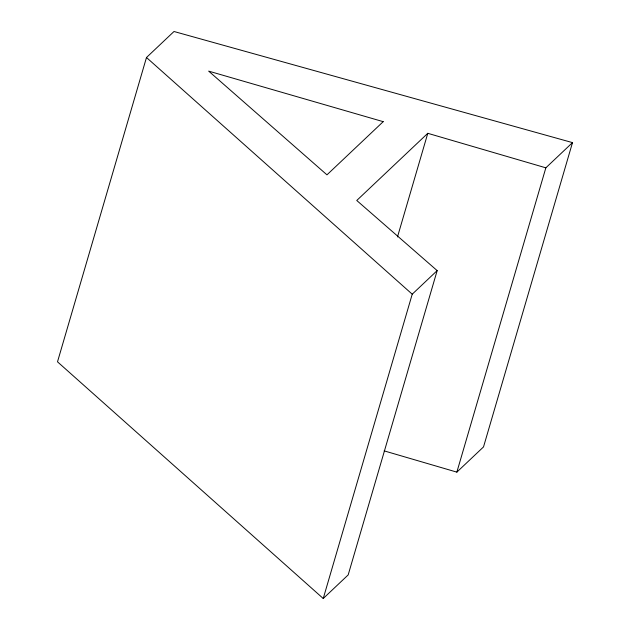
<?xml version="1.0" encoding="UTF-8"?>
<svg xmlns="http://www.w3.org/2000/svg" width="630" height="630" viewBox="0 0 630 630"><rect width="100%" height="100%" fill="white"/><g stroke="black" fill="none" stroke-linecap="round" stroke-linejoin="round"><path stroke-width="0.94" d="M146.483 57.511L57.503 361.825L323.237 598.5L348.177 574.914L437.165 270.609L356.753 200.482L427.786 133.308L545.848 167.824L572.497 142.616L173.998 31.5L146.483 57.511L412.225 294.194L323.237 598.5M397.483 236.943L427.786 133.308M384.135 450.867L456.86 472.13L545.848 167.824M572.497 142.616L483.517 446.922L456.86 472.13M412.225 294.194L437.165 270.609M383.205 121.661L326.962 174.841L208.672 71.127L383.205 121.661"/></g></svg>
